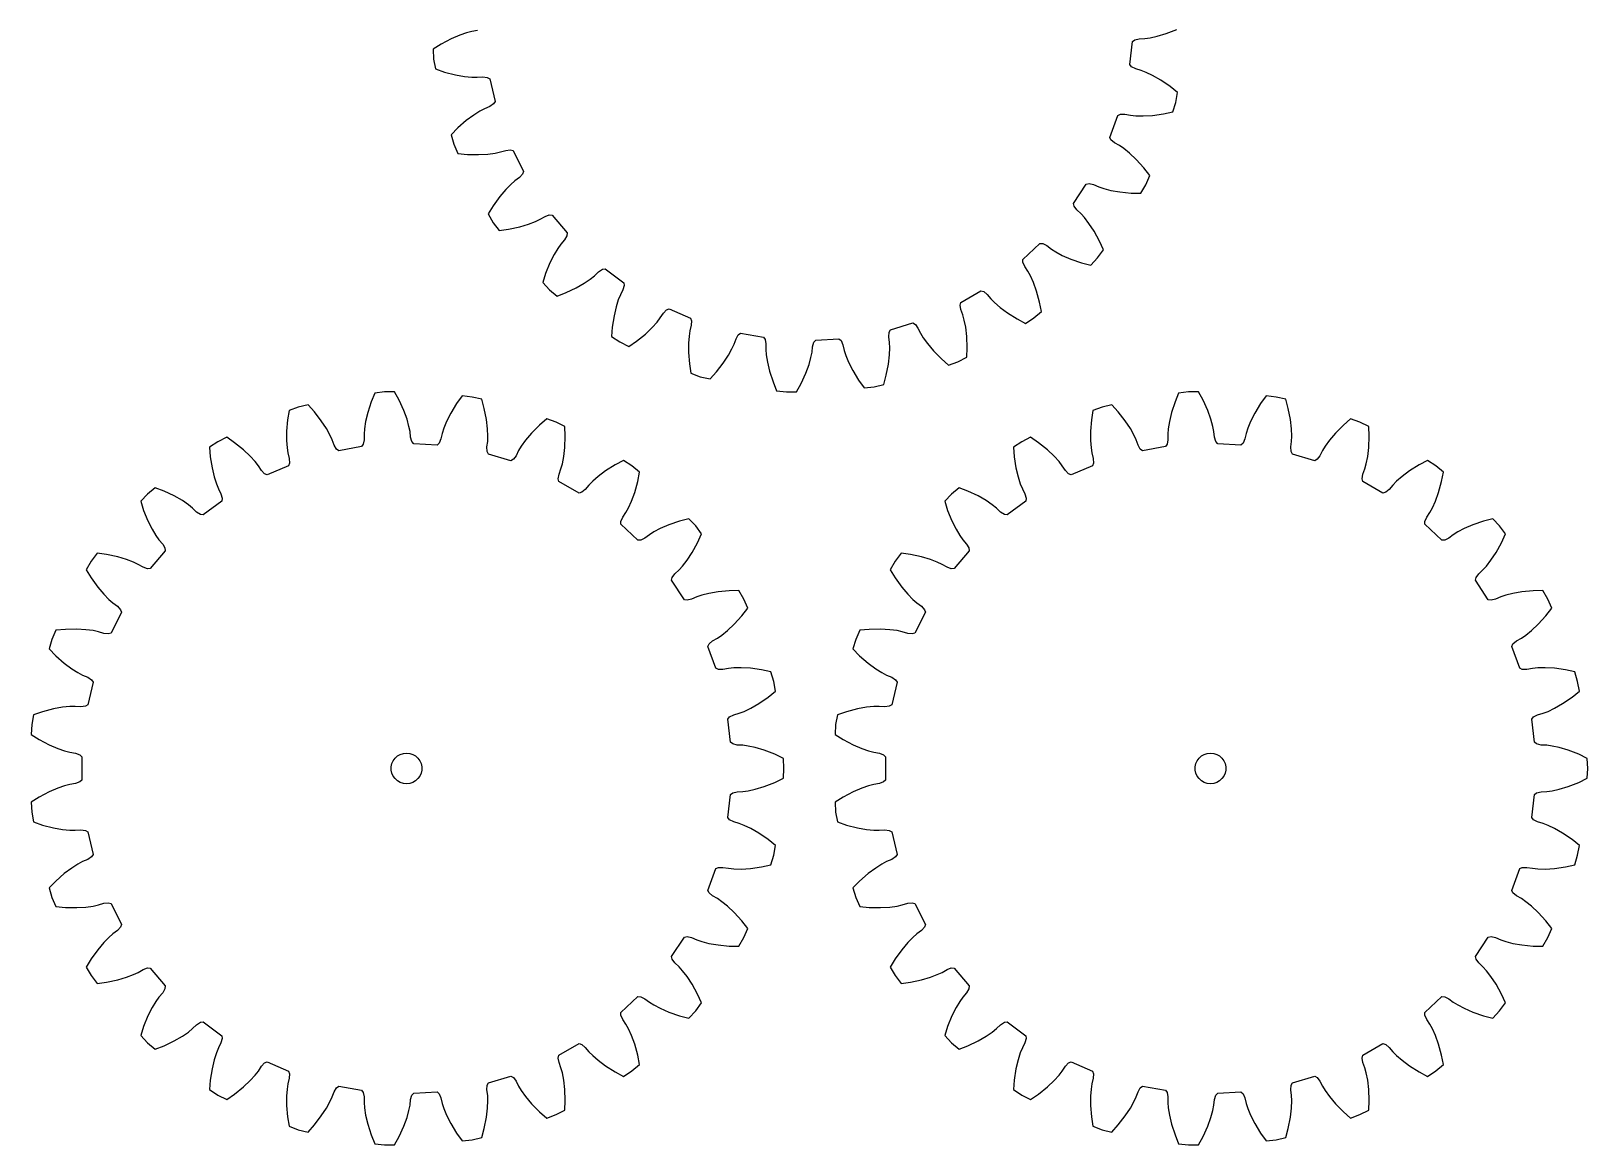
# Model space of a CAD drawing. Extents: x 0 to 152, y 0 to 221.
# Drawn here: x 0 to 152.3, y 0 to 109 of the extents above; entities that cross this region are included whole.
import ezdxf

# ---------------------------------------------------------------- set-up
doc = ezdxf.new("R2010")
doc.units = 0

msp = doc.modelspace()

# ---------------------------------------------------------------- linework, layer by layer
for p, q in [((41.1, 108.28), (40.12, 107.77)), ((41.93, 108.64), (41.1, 108.28)), ((42.61, 108.88), (41.93, 108.64)), ((43.11, 109), (42.61, 108.88)), ((43.66, 109.1), (43.11, 109)), ((107.76, 108.03), (107.98, 108.19)), ((107.98, 108.19), (108.41, 108.3)), ((108.41, 108.3), (108.97, 108.33)), ((108.97, 108.33), (109.48, 108.4)), ((109.48, 108.4), (110.18, 108.55)), ((110.18, 108.55), (111.05, 108.81)), ((111.05, 108.81), (112.08, 109.21)), ((40.12, 107.77), (39.33, 107.27)), ((39.33, 107.27), (39.38, 106.3)), ((107.49, 105.76), (107.76, 108.03)), ((39.38, 106.3), (39.55, 105.34)), ((39.55, 105.34), (40.44, 105.04)), ((107.67, 105.55), (107.49, 105.76)), ((108.07, 105.35), (107.67, 105.55)), ((108.6, 105.19), (108.07, 105.35)), ((109.08, 105), (108.6, 105.19)), ((40.44, 105.04), (41.51, 104.76)), ((41.51, 104.76), (42.4, 104.6)), ((42.4, 104.6), (43.12, 104.53)), ((43.12, 104.53), (43.63, 104.52)), ((43.63, 104.52), (44.19, 104.56)), ((44.19, 104.56), (44.63, 104.5)), ((44.63, 104.5), (44.87, 104.36)), ((44.87, 104.36), (45.4, 102.15)), ((109.73, 104.7), (109.08, 105)), ((110.52, 104.24), (109.73, 104.7)), ((111.43, 103.61), (110.52, 104.24)), ((112.16, 103.03), (111.43, 103.61)), ((45.4, 102.15), (45.25, 101.91)), ((111.71, 101.14), (111.99, 102.07)), ((111.99, 102.07), (112.16, 103.03)), ((43.3, 100.83), (42.57, 100.28)), ((43.9, 101.21), (43.3, 100.83)), ((44.36, 101.45), (43.9, 101.21)), ((44.87, 101.67), (44.36, 101.45)), ((45.25, 101.91), (44.87, 101.67)), ((105.53, 98.64), (106.31, 100.78)), ((106.31, 100.78), (106.57, 100.9)), ((106.57, 100.9), (107.01, 100.9)), ((107.01, 100.9), (107.56, 100.8)), ((107.56, 100.8), (108.08, 100.75)), ((108.08, 100.75), (108.79, 100.74)), ((108.79, 100.74), (109.7, 100.79)), ((109.7, 100.79), (110.79, 100.94)), ((110.79, 100.94), (111.71, 101.14)), ((41.74, 99.56), (41.08, 98.89)), ((42.57, 100.28), (41.74, 99.56)), ((41.08, 98.89), (41.36, 97.96)), ((41.36, 97.96), (41.75, 97.06)), ((105.65, 98.4), (105.53, 98.64)), ((106, 98.11), (105.65, 98.4)), ((106.48, 97.83), (106, 98.11)), ((106.91, 97.54), (106.48, 97.83)), ((107.46, 97.09), (106.91, 97.54)), ((41.75, 97.06), (42.68, 96.97)), ((42.68, 96.97), (43.78, 96.95)), ((43.78, 96.95), (44.69, 97)), ((44.69, 97), (45.4, 97.1)), ((45.4, 97.1), (45.91, 97.21)), ((45.91, 97.21), (46.44, 97.37)), ((46.44, 97.37), (46.88, 97.42)), ((46.88, 97.42), (47.15, 97.34)), ((47.15, 97.34), (48.17, 95.3)), ((108.12, 96.46), (107.46, 97.09)), ((108.87, 95.65), (108.12, 96.46)), ((47.77, 94.72), (47.32, 94.39)), ((48.08, 95.04), (47.77, 94.72)), ((48.17, 95.3), (48.08, 95.04)), ((109.44, 94.91), (108.87, 95.65)), ((109.05, 94.01), (109.44, 94.91)), ((46.43, 93.53), (45.85, 92.84)), ((46.93, 94.04), (46.43, 93.53)), ((47.32, 94.39), (46.93, 94.04)), ((101.99, 92.17), (103.24, 94.07)), ((103.24, 94.07), (103.51, 94.12)), ((103.51, 94.12), (103.94, 94.02)), ((103.94, 94.02), (104.45, 93.8)), ((104.45, 93.8), (104.94, 93.63)), ((104.94, 93.63), (105.64, 93.45)), ((105.64, 93.45), (106.53, 93.3)), ((106.53, 93.3), (107.63, 93.19)), ((107.63, 93.19), (108.57, 93.17)), ((108.57, 93.17), (109.05, 94.01)), ((45.2, 91.94), (44.72, 91.14)), ((45.85, 92.84), (45.2, 91.94)), ((102.05, 91.9), (101.99, 92.17)), ((102.31, 91.54), (102.05, 91.9)), ((102.72, 91.16), (102.31, 91.54)), ((44.72, 91.14), (45.21, 90.29)), ((45.21, 90.29), (45.79, 89.51)), ((46.72, 89.64), (47.8, 89.87)), ((47.8, 89.87), (48.67, 90.14)), ((48.67, 90.14), (49.34, 90.39)), ((49.34, 90.39), (49.8, 90.62)), ((49.8, 90.62), (50.29, 90.89)), ((50.29, 90.89), (50.7, 91.05)), ((50.7, 91.05), (50.98, 91.03)), ((50.98, 91.03), (52.44, 89.28)), ((103.07, 90.78), (102.72, 91.16)), ((103.5, 90.21), (103.07, 90.78)), ((104, 89.45), (103.5, 90.21)), ((45.79, 89.51), (46.72, 89.64)), ((52.19, 88.62), (51.83, 88.2)), ((52.42, 89.01), (52.19, 88.62)), ((52.44, 89.28), (52.42, 89.01)), ((104.54, 88.48), (104, 89.45)), ((104.93, 87.63), (104.54, 88.48)), ((51.16, 87.16), (50.76, 86.35)), ((51.53, 87.77), (51.16, 87.16)), ((51.83, 88.2), (51.53, 87.77)), ((97.04, 86.69), (98.7, 88.25)), ((98.7, 88.25), (98.97, 88.24)), ((98.97, 88.24), (99.37, 88.04)), ((99.37, 88.04), (99.82, 87.7)), ((99.82, 87.7), (100.26, 87.43)), ((100.26, 87.43), (100.89, 87.09)), ((100.89, 87.09), (101.72, 86.73)), ((103.68, 86.14), (104.34, 86.85)), ((104.34, 86.85), (104.93, 87.63)), ((50.34, 85.32), (50.05, 84.44)), ((50.76, 86.35), (50.34, 85.32)), ((55.12, 85.1), (55.52, 85.48)), ((55.52, 85.48), (55.89, 85.73)), ((55.89, 85.73), (56.17, 85.77)), ((56.17, 85.77), (57.99, 84.41)), ((97.04, 86.41), (97.04, 86.69)), ((97.21, 86), (97.04, 86.41)), ((97.52, 85.54), (97.21, 86)), ((97.77, 85.08), (97.52, 85.54)), ((101.72, 86.73), (102.77, 86.37)), ((102.77, 86.37), (103.68, 86.14)), ((50.05, 84.44), (50.72, 83.73)), ((52.34, 83.44), (53.33, 83.91)), ((53.33, 83.91), (54.12, 84.37)), ((54.12, 84.37), (54.71, 84.77)), ((54.71, 84.77), (55.12, 85.1)), ((58.03, 84.14), (57.9, 83.71)), ((57.99, 84.41), (58.03, 84.14)), ((98.07, 84.43), (97.77, 85.08)), ((98.38, 83.58), (98.07, 84.43)), ((50.72, 83.73), (51.47, 83.1)), ((51.47, 83.1), (52.34, 83.44)), ((57.45, 82.73), (57.24, 82.05)), ((57.65, 83.21), (57.45, 82.73)), ((57.9, 83.71), (57.65, 83.21)), ((90.9, 82.22), (90.96, 82.49)), ((90.96, 82.49), (92.93, 83.63)), ((92.93, 83.63), (93.2, 83.55)), ((93.2, 83.55), (93.54, 83.27)), ((93.54, 83.27), (93.9, 82.84)), ((93.9, 82.84), (94.26, 82.47)), ((94.26, 82.47), (94.8, 82)), ((98.67, 82.51), (98.38, 83.58)), ((98.85, 81.59), (98.67, 82.51)), ((57.03, 81.17), (56.86, 80.07)), ((57.24, 82.05), (57.03, 81.17)), ((61.24, 80.55), (61.56, 80.96)), ((61.56, 80.96), (61.86, 81.42)), ((61.86, 81.42), (62.17, 81.75)), ((62.17, 81.75), (62.43, 81.85)), ((62.43, 81.85), (64.52, 80.95)), ((64.52, 80.95), (64.61, 80.69)), ((90.97, 81.78), (90.9, 82.22)), ((91.16, 81.26), (90.97, 81.78)), ((91.3, 80.76), (91.16, 81.26)), ((91.44, 80.06), (91.3, 80.76)), ((94.8, 82), (95.53, 81.46)), ((95.53, 81.46), (96.47, 80.87)), ((96.47, 80.87), (97.29, 80.43)), ((97.29, 80.43), (98.11, 80.97)), ((98.11, 80.97), (98.85, 81.59)), ((56.86, 80.07), (56.78, 79.14)), ((59.24, 78.7), (60.1, 79.39)), ((60.1, 79.39), (60.76, 80.02)), ((60.76, 80.02), (61.24, 80.55)), ((64.46, 79.71), (64.38, 79.19)), ((64.59, 80.25), (64.46, 79.71)), ((64.61, 80.69), (64.59, 80.25)), ((68.97, 78.93), (69.19, 79.32)), ((69.19, 79.32), (69.42, 79.48)), ((69.42, 79.48), (71.66, 79.09)), ((83.93, 79.12), (83.96, 79.57)), ((83.96, 79.57), (84.08, 79.81)), ((84.08, 79.81), (86.26, 80.47)), ((86.26, 80.47), (86.51, 80.33)), ((86.51, 80.33), (86.77, 79.97)), ((86.77, 79.97), (87.02, 79.47)), ((87.02, 79.47), (87.29, 79.03)), ((91.55, 79.16), (91.44, 80.06)), ((56.78, 79.14), (57.6, 78.61)), ((57.6, 78.61), (58.47, 78.17)), ((58.47, 78.17), (59.24, 78.7)), ((64.38, 79.19), (64.32, 78.48)), ((64.32, 78.48), (64.32, 77.57)), ((68.22, 77.31), (68.57, 77.94)), ((68.57, 77.94), (68.78, 78.41)), ((68.78, 78.41), (68.97, 78.93)), ((71.66, 79.09), (71.82, 78.86)), ((71.82, 78.86), (71.89, 78.42)), ((71.89, 78.42), (71.89, 77.86)), ((71.89, 77.86), (71.93, 77.35)), ((76.4, 77.6), (76.46, 78.15)), ((76.46, 78.15), (76.59, 78.58)), ((76.59, 78.58), (76.77, 78.79)), ((76.77, 78.79), (79.04, 78.92)), ((79.04, 78.92), (79.25, 78.74)), ((79.25, 78.74), (79.42, 78.33)), ((79.42, 78.33), (79.55, 77.78)), ((79.55, 77.78), (79.71, 77.29)), ((83.99, 78.57), (83.93, 79.12)), ((84.01, 78.05), (83.99, 78.57)), ((83.99, 77.34), (84.01, 78.05)), ((87.29, 79.03), (87.7, 78.45)), ((87.7, 78.45), (88.29, 77.75)), ((88.29, 77.75), (89.06, 76.96)), ((91.59, 78.05), (91.55, 79.16)), ((91.55, 77.12), (91.59, 78.05)), ((64.32, 77.57), (64.41, 76.47)), ((64.41, 76.47), (64.55, 75.54)), ((67.04, 75.68), (67.72, 76.55)), ((67.72, 76.55), (68.22, 77.31)), ((71.93, 77.35), (72.04, 76.64)), ((72.04, 76.64), (72.25, 75.75)), ((75.79, 75.55), (76.11, 76.4)), ((76.11, 76.4), (76.3, 77.09)), ((76.3, 77.09), (76.4, 77.6)), ((79.71, 77.29), (79.98, 76.63)), ((79.98, 76.63), (80.39, 75.82)), ((83.67, 75.35), (83.88, 76.43)), ((83.88, 76.43), (83.99, 77.34)), ((89.06, 76.96), (89.77, 76.35)), ((89.77, 76.35), (90.68, 76.68)), ((90.68, 76.68), (91.55, 77.12)), ((64.55, 75.54), (65.47, 75.21)), ((65.47, 75.21), (66.42, 74.99)), ((66.42, 74.99), (67.04, 75.68)), ((72.25, 75.75), (72.59, 74.7)), ((72.59, 74.7), (72.94, 73.84)), ((75.34, 74.54), (75.79, 75.55)), ((80.39, 75.82), (80.96, 74.87)), ((80.96, 74.87), (81.5, 74.11)), ((83.42, 74.45), (83.67, 75.35)), ((33.62, 73.61), (33.26, 72.75)), ((34.58, 73.72), (33.62, 73.61)), ((35.56, 73.72), (34.58, 73.72)), ((36.01, 72.91), (35.56, 73.72)), ((42.18, 73.34), (41.63, 72.58)), ((43.14, 73.22), (42.18, 73.34)), ((44.09, 73), (43.14, 73.22)), ((72.94, 73.84), (73.91, 73.72)), ((73.91, 73.72), (74.89, 73.72)), ((74.89, 73.72), (75.34, 74.54)), ((81.5, 74.11), (82.47, 74.22)), ((82.47, 74.22), (83.42, 74.45)), ((112.27, 73.61), (111.92, 72.75)), ((113.24, 73.72), (112.27, 73.61)), ((114.21, 73.72), (113.24, 73.72)), ((114.66, 72.91), (114.21, 73.72)), ((120.83, 73.34), (120.29, 72.58)), ((121.8, 73.22), (120.83, 73.34)), ((122.75, 73), (121.8, 73.22)), ((25.23, 71.9), (25.08, 70.98)), ((26.14, 72.23), (25.23, 71.9)), ((27.09, 72.46), (26.14, 72.23)), ((27.72, 71.77), (27.09, 72.46)), ((28.39, 70.89), (27.72, 71.77)), ((32.93, 71.69), (32.72, 70.81)), ((33.26, 72.75), (32.93, 71.69)), ((36.47, 71.9), (36.01, 72.91)), ((36.78, 71.04), (36.47, 71.9)), ((41.06, 71.63), (40.65, 70.82)), ((41.63, 72.58), (41.06, 71.63)), ((44.34, 72.1), (44.09, 73)), ((44.55, 71.01), (44.34, 72.1)), ((103.88, 71.9), (103.74, 70.98)), ((104.8, 72.23), (103.88, 71.9)), ((105.74, 72.46), (104.8, 72.23)), ((106.37, 71.77), (105.74, 72.46)), ((107.05, 70.89), (106.37, 71.77)), ((111.58, 71.69), (111.37, 70.81)), ((111.92, 72.75), (111.58, 71.69)), ((115.12, 71.9), (114.66, 72.91)), ((115.43, 71.04), (115.12, 71.9)), ((119.72, 71.63), (119.31, 70.82)), ((120.29, 72.58), (119.72, 71.63)), ((123, 72.1), (122.75, 73)), ((123.21, 71.01), (123, 72.1)), ((25.08, 70.98), (25, 69.88)), ((28.89, 70.13), (28.39, 70.89)), ((29.24, 69.51), (28.89, 70.13)), ((32.61, 70.1), (32.57, 69.58)), ((32.72, 70.81), (32.61, 70.1)), ((36.97, 70.35), (36.78, 71.04)), ((37.07, 69.84), (36.97, 70.35)), ((40.38, 70.16), (40.22, 69.66)), ((40.65, 70.82), (40.38, 70.16)), ((44.66, 70.11), (44.55, 71.01)), ((44.69, 69.4), (44.66, 70.11)), ((49.74, 70.48), (48.96, 69.69)), ((50.44, 71.1), (49.74, 70.48)), ((51.36, 70.77), (50.44, 71.1)), ((52.23, 70.33), (51.36, 70.77)), ((52.26, 69.4), (52.23, 70.33)), ((103.74, 70.98), (103.65, 69.88)), ((107.55, 70.13), (107.05, 70.89)), ((107.89, 69.51), (107.55, 70.13)), ((111.26, 70.1), (111.22, 69.58)), ((111.37, 70.81), (111.26, 70.1)), ((115.62, 70.35), (115.43, 71.04)), ((115.72, 69.84), (115.62, 70.35)), ((119.04, 70.16), (118.88, 69.66)), ((119.31, 70.82), (119.04, 70.16)), ((123.31, 70.11), (123.21, 71.01)), ((123.34, 69.4), (123.31, 70.11)), ((128.39, 70.48), (127.62, 69.69)), ((129.1, 71.1), (128.39, 70.48)), ((130.01, 70.77), (129.1, 71.1)), ((130.88, 70.33), (130.01, 70.77)), ((130.92, 69.4), (130.88, 70.33)), ((18.27, 68.84), (17.46, 68.3)), ((19.14, 69.28), (18.27, 68.84)), ((19.91, 68.75), (19.14, 69.28)), ((20.77, 68.05), (19.91, 68.75)), ((25, 69.88), (25, 68.97)), ((25, 68.97), (25.05, 68.25)), ((29.45, 69.03), (29.24, 69.51)), ((29.64, 68.51), (29.45, 69.03)), ((32.49, 68.59), (32.33, 68.36)), ((32.57, 69.03), (32.49, 68.59)), ((32.57, 69.58), (32.57, 69.03)), ((37.13, 69.29), (37.07, 69.84)), ((37.26, 68.87), (37.13, 69.29)), ((37.44, 68.65), (37.26, 68.87)), ((39.72, 68.52), (37.44, 68.65)), ((39.92, 68.71), (39.72, 68.52)), ((40.1, 69.12), (39.92, 68.71)), ((40.22, 69.66), (40.1, 69.12)), ((44.6, 68.33), (44.67, 68.88)), ((44.67, 68.88), (44.69, 69.4)), ((48.38, 69), (47.96, 68.42)), ((48.96, 69.69), (48.38, 69)), ((52.22, 68.29), (52.26, 69.4)), ((96.92, 68.84), (96.11, 68.3)), ((97.79, 69.28), (96.92, 68.84)), ((98.56, 68.75), (97.79, 69.28)), ((99.43, 68.05), (98.56, 68.75)), ((103.65, 69.88), (103.65, 68.97)), ((103.65, 68.97), (103.71, 68.25)), ((108.11, 69.03), (107.89, 69.51)), ((108.3, 68.51), (108.11, 69.03)), ((111.14, 68.59), (110.99, 68.36)), ((111.22, 69.03), (111.14, 68.59)), ((111.22, 69.58), (111.22, 69.03)), ((115.79, 69.29), (115.72, 69.84)), ((115.92, 68.87), (115.79, 69.29)), ((116.1, 68.65), (115.92, 68.87)), ((118.37, 68.52), (116.1, 68.65)), ((118.57, 68.71), (118.37, 68.52)), ((118.75, 69.12), (118.57, 68.71)), ((118.88, 69.66), (118.75, 69.12)), ((123.26, 68.33), (123.32, 68.88)), ((123.32, 68.88), (123.34, 69.4)), ((127.03, 69), (126.62, 68.42)), ((127.62, 69.69), (127.03, 69)), ((130.87, 68.29), (130.92, 69.4)), ((17.46, 68.3), (17.53, 67.37)), ((17.53, 67.37), (17.7, 66.28)), ((21.43, 67.43), (20.77, 68.05)), ((21.91, 66.9), (21.43, 67.43)), ((25.05, 68.25), (25.13, 67.74)), ((25.13, 67.74), (25.26, 67.2)), ((25.26, 67.2), (25.29, 66.75)), ((29.87, 68.12), (29.64, 68.51)), ((30.09, 67.96), (29.87, 68.12)), ((32.33, 68.36), (30.09, 67.96)), ((44.63, 67.88), (44.6, 68.33)), ((44.76, 67.63), (44.63, 67.88)), ((46.94, 66.98), (44.76, 67.63)), ((47.18, 67.12), (46.94, 66.98)), ((47.44, 67.47), (47.18, 67.12)), ((47.69, 67.97), (47.44, 67.47)), ((47.96, 68.42), (47.69, 67.97)), ((51.98, 66.68), (52.11, 67.39)), ((52.11, 67.39), (52.22, 68.29)), ((96.11, 68.3), (96.18, 67.37)), ((96.18, 67.37), (96.35, 66.28)), ((100.09, 67.43), (99.43, 68.05)), ((100.57, 66.9), (100.09, 67.43)), ((103.71, 68.25), (103.79, 67.74)), ((103.79, 67.74), (103.92, 67.2)), ((103.92, 67.2), (103.94, 66.75)), ((108.52, 68.12), (108.3, 68.51)), ((108.75, 67.96), (108.52, 68.12)), ((110.99, 68.36), (108.75, 67.96)), ((123.28, 67.88), (123.26, 68.33)), ((123.41, 67.63), (123.28, 67.88)), ((125.59, 66.98), (123.41, 67.63)), ((125.83, 67.12), (125.59, 66.98)), ((126.1, 67.47), (125.83, 67.12)), ((126.35, 67.97), (126.1, 67.47)), ((126.62, 68.42), (126.35, 67.97)), ((130.63, 66.68), (130.77, 67.39)), ((130.77, 67.39), (130.87, 68.29)), ((17.7, 66.28), (17.91, 65.39)), ((22.23, 66.49), (21.91, 66.9)), ((22.54, 66.02), (22.23, 66.49)), ((22.84, 65.7), (22.54, 66.02)), ((23.1, 65.59), (22.84, 65.7)), ((25.19, 66.49), (23.1, 65.59)), ((25.29, 66.75), (25.19, 66.49)), ((51.57, 65.22), (51.65, 65.66)), ((51.65, 65.66), (51.84, 66.18)), ((51.84, 66.18), (51.98, 66.68)), ((56.2, 65.99), (55.47, 65.45)), ((57.14, 66.58), (56.2, 65.99)), ((57.97, 67.01), (57.14, 66.58)), ((58.78, 66.48), (57.97, 67.01)), ((59.53, 65.85), (58.78, 66.48)), ((59.35, 64.94), (59.53, 65.85)), ((96.35, 66.28), (96.56, 65.39)), ((100.89, 66.49), (100.57, 66.9)), ((101.19, 66.02), (100.89, 66.49)), ((101.5, 65.7), (101.19, 66.02)), ((101.75, 65.59), (101.5, 65.7)), ((103.84, 66.49), (101.75, 65.59)), ((103.94, 66.75), (103.84, 66.49)), ((130.22, 65.22), (130.3, 65.66)), ((130.3, 65.66), (130.49, 66.18)), ((130.49, 66.18), (130.63, 66.68)), ((134.86, 65.99), (134.13, 65.45)), ((135.8, 66.58), (134.86, 65.99)), ((136.62, 67.01), (135.8, 66.58)), ((137.44, 66.48), (136.62, 67.01)), ((138.18, 65.85), (137.44, 66.48)), ((138, 64.94), (138.18, 65.85)), ((12.14, 64.34), (11.39, 63.72)), ((13.01, 64.01), (12.14, 64.34)), ((14.01, 63.53), (13.01, 64.01)), ((17.91, 65.39), (18.13, 64.71)), ((18.13, 64.71), (18.32, 64.23)), ((18.32, 64.23), (18.57, 63.74)), ((51.64, 64.95), (51.57, 65.22)), ((53.61, 63.82), (51.64, 64.95)), ((54.22, 64.18), (53.87, 63.89)), ((54.57, 64.6), (54.22, 64.18)), ((54.94, 64.98), (54.57, 64.6)), ((55.47, 65.45), (54.94, 64.98)), ((59.05, 63.87), (59.35, 64.94)), ((90.79, 64.34), (90.05, 63.72)), ((91.66, 64.01), (90.79, 64.34)), ((92.66, 63.53), (91.66, 64.01)), ((96.56, 65.39), (96.78, 64.71)), ((96.78, 64.71), (96.98, 64.23)), ((96.98, 64.23), (97.23, 63.74)), ((130.29, 64.95), (130.22, 65.22)), ((132.26, 63.82), (130.29, 64.95)), ((132.87, 64.18), (132.53, 63.89)), ((133.23, 64.6), (132.87, 64.18)), ((133.59, 64.98), (133.23, 64.6)), ((134.13, 65.45), (133.59, 64.98)), ((137.7, 63.87), (138, 64.94)), ((11.39, 63.72), (10.72, 63.01)), ((10.72, 63.01), (11.01, 62.12)), ((14.8, 63.08), (14.01, 63.53)), ((15.39, 62.67), (14.8, 63.08)), ((15.79, 62.35), (15.39, 62.67)), ((18.67, 63.03), (16.84, 61.67)), ((18.57, 63.74), (18.7, 63.31)), ((18.7, 63.31), (18.67, 63.03)), ((53.87, 63.89), (53.61, 63.82)), ((58.44, 62.36), (58.74, 63.02)), ((58.74, 63.02), (59.05, 63.87)), ((90.05, 63.72), (89.38, 63.01)), ((89.38, 63.01), (89.66, 62.12)), ((93.45, 63.08), (92.66, 63.53)), ((94.04, 62.67), (93.45, 63.08)), ((94.44, 62.35), (94.04, 62.67)), ((97.32, 63.03), (95.49, 61.67)), ((97.23, 63.74), (97.36, 63.31)), ((97.36, 63.31), (97.32, 63.03)), ((132.53, 63.89), (132.26, 63.82)), ((137.1, 62.36), (137.39, 63.02)), ((137.39, 63.02), (137.7, 63.87)), ((11.01, 62.12), (11.43, 61.1)), ((11.43, 61.1), (11.84, 60.28)), ((16.19, 61.96), (15.79, 62.35)), ((16.57, 61.72), (16.19, 61.96)), ((16.84, 61.67), (16.57, 61.72)), ((57.71, 61.04), (57.89, 61.45)), ((57.71, 60.76), (57.71, 61.04)), ((57.89, 61.45), (58.19, 61.91)), ((58.19, 61.91), (58.44, 62.36)), ((63.44, 61.07), (62.4, 60.71)), ((64.35, 61.3), (63.44, 61.07)), ((65.02, 60.6), (64.35, 61.3)), ((89.66, 62.12), (90.08, 61.1)), ((90.08, 61.1), (90.49, 60.28)), ((94.85, 61.96), (94.44, 62.35)), ((95.22, 61.72), (94.85, 61.96)), ((95.49, 61.67), (95.22, 61.72)), ((136.36, 61.04), (136.54, 61.45)), ((136.37, 60.76), (136.36, 61.04)), ((136.54, 61.45), (136.85, 61.91)), ((136.85, 61.91), (137.1, 62.36)), ((142.1, 61.07), (141.05, 60.71)), ((143, 61.3), (142.1, 61.07)), ((143.67, 60.6), (143, 61.3)), ((11.84, 60.28), (12.21, 59.67)), ((12.21, 59.67), (12.51, 59.25)), ((59.37, 59.2), (57.71, 60.76)), ((60.04, 59.41), (59.65, 59.21)), ((60.49, 59.74), (60.04, 59.41)), ((60.93, 60.02), (60.49, 59.74)), ((61.56, 60.35), (60.93, 60.02)), ((62.4, 60.71), (61.56, 60.35)), ((65.6, 59.81), (65.02, 60.6)), ((65.21, 58.96), (65.6, 59.81)), ((90.49, 60.28), (90.86, 59.67)), ((90.86, 59.67), (91.16, 59.25)), ((138.02, 59.2), (136.37, 60.76)), ((138.7, 59.41), (138.3, 59.21)), ((139.14, 59.74), (138.7, 59.41)), ((139.58, 60.02), (139.14, 59.74)), ((140.22, 60.35), (139.58, 60.02)), ((141.05, 60.71), (140.22, 60.35)), ((144.25, 59.81), (143.67, 60.6)), ((143.87, 58.96), (144.25, 59.81)), ((6.46, 57.93), (5.88, 57.15)), ((7.39, 57.81), (6.46, 57.93)), ((13.12, 58.16), (11.65, 56.42)), ((12.51, 59.25), (12.87, 58.82)), ((12.87, 58.82), (13.09, 58.44)), ((13.09, 58.44), (13.12, 58.16)), ((59.65, 59.21), (59.37, 59.2)), ((64.18, 57.24), (64.68, 58)), ((64.68, 58), (65.21, 58.96)), ((85.12, 57.93), (84.54, 57.15)), ((86.04, 57.81), (85.12, 57.93)), ((91.77, 58.16), (90.31, 56.42)), ((91.16, 59.25), (91.52, 58.82)), ((91.52, 58.82), (91.74, 58.44)), ((91.74, 58.44), (91.77, 58.16)), ((138.3, 59.21), (138.02, 59.2)), ((142.83, 57.24), (143.33, 58)), ((143.33, 58), (143.87, 58.96)), ((5.88, 57.15), (5.39, 56.31)), ((8.47, 57.57), (7.39, 57.81)), ((9.34, 57.31), (8.47, 57.57)), ((10.01, 57.05), (9.34, 57.31)), ((10.48, 56.83), (10.01, 57.05)), ((10.96, 56.55), (10.48, 56.83)), ((11.38, 56.4), (10.96, 56.55)), ((11.65, 56.42), (11.38, 56.4)), ((63.39, 56.29), (63.74, 56.67)), ((63.74, 56.67), (64.18, 57.24)), ((84.54, 57.15), (84.05, 56.31)), ((87.12, 57.57), (86.04, 57.81)), ((88, 57.31), (87.12, 57.57)), ((88.66, 57.05), (88, 57.31)), ((89.13, 56.83), (88.66, 57.05)), ((89.61, 56.55), (89.13, 56.83)), ((90.03, 56.4), (89.61, 56.55)), ((90.31, 56.42), (90.03, 56.4)), ((142.04, 56.29), (142.39, 56.67)), ((142.39, 56.67), (142.83, 57.24)), ((5.39, 56.31), (5.88, 55.51)), ((5.88, 55.51), (6.52, 54.61)), ((62.66, 55.28), (62.72, 55.55)), ((63.91, 53.37), (62.66, 55.28)), ((62.72, 55.55), (62.99, 55.9)), ((62.99, 55.9), (63.39, 56.29)), ((84.05, 56.31), (84.53, 55.51)), ((84.53, 55.51), (85.18, 54.61)), ((141.31, 55.28), (141.37, 55.55)), ((142.56, 53.37), (141.31, 55.28)), ((141.37, 55.55), (141.64, 55.9)), ((141.64, 55.9), (142.04, 56.29)), ((6.52, 54.61), (7.11, 53.91)), ((7.11, 53.91), (7.61, 53.4)), ((7.61, 53.4), (8, 53.06)), ((64.18, 53.32), (63.91, 53.37)), ((64.62, 53.43), (64.18, 53.32)), ((65.13, 53.65), (64.62, 53.43)), ((65.62, 53.81), (65.13, 53.65)), ((66.31, 53.99), (65.62, 53.81)), ((67.21, 54.15), (66.31, 53.99)), ((68.31, 54.26), (67.21, 54.15)), ((69.24, 54.28), (68.31, 54.26)), ((69.73, 53.43), (69.24, 54.28)), ((70.11, 52.54), (69.73, 53.43)), ((85.18, 54.61), (85.76, 53.91)), ((85.76, 53.91), (86.26, 53.4)), ((86.26, 53.4), (86.65, 53.06)), ((142.84, 53.32), (142.56, 53.37)), ((143.27, 53.43), (142.84, 53.32)), ((143.78, 53.65), (143.27, 53.43)), ((144.27, 53.81), (143.78, 53.65)), ((144.96, 53.99), (144.27, 53.81)), ((145.86, 54.15), (144.96, 53.99)), ((146.96, 54.26), (145.86, 54.15)), ((147.9, 54.28), (146.96, 54.26)), ((148.38, 53.43), (147.9, 54.28)), ((148.77, 52.54), (148.38, 53.43)), ((8.84, 52.14), (7.82, 50.11)), ((8, 53.06), (8.44, 52.73)), ((8.44, 52.73), (8.75, 52.4)), ((8.75, 52.4), (8.84, 52.14)), ((68.8, 50.98), (69.54, 51.8)), ((69.54, 51.8), (70.11, 52.54)), ((87.5, 52.14), (86.47, 50.11)), ((86.65, 53.06), (87.1, 52.73)), ((87.1, 52.73), (87.4, 52.4)), ((87.4, 52.4), (87.5, 52.14)), ((147.45, 50.98), (148.2, 51.8)), ((148.2, 51.8), (148.77, 52.54)), ((2.42, 50.38), (2.03, 49.49)), ((3.35, 50.47), (2.42, 50.38)), ((4.46, 50.5), (3.35, 50.47)), ((5.36, 50.44), (4.46, 50.5)), ((6.07, 50.35), (5.36, 50.44)), ((6.58, 50.24), (6.07, 50.35)), ((67.58, 49.91), (68.14, 50.36)), ((68.14, 50.36), (68.8, 50.98)), ((81.07, 50.38), (80.69, 49.49)), ((82, 50.47), (81.07, 50.38)), ((83.11, 50.5), (82, 50.47)), ((84.02, 50.44), (83.11, 50.5)), ((84.73, 50.35), (84.02, 50.44)), ((85.23, 50.24), (84.73, 50.35)), ((146.23, 49.91), (146.79, 50.36)), ((146.79, 50.36), (147.45, 50.98)), ((2.03, 49.49), (1.75, 48.56)), ((7.11, 50.08), (6.58, 50.24)), ((7.55, 50.02), (7.11, 50.08)), ((7.82, 50.11), (7.55, 50.02)), ((66.21, 48.8), (66.33, 49.05)), ((66.98, 46.66), (66.21, 48.8)), ((66.33, 49.05), (66.67, 49.34)), ((66.67, 49.34), (67.15, 49.61)), ((67.15, 49.61), (67.58, 49.91)), ((80.69, 49.49), (80.41, 48.56)), ((85.77, 50.08), (85.23, 50.24)), ((86.21, 50.02), (85.77, 50.08)), ((86.47, 50.11), (86.21, 50.02)), ((144.86, 48.8), (144.98, 49.05)), ((145.64, 46.66), (144.86, 48.8)), ((144.98, 49.05), (145.32, 49.34)), ((145.32, 49.34), (145.81, 49.61)), ((145.81, 49.61), (146.23, 49.91)), ((1.75, 48.56), (2.41, 47.89)), ((2.41, 47.89), (3.24, 47.16)), ((80.41, 48.56), (81.06, 47.89)), ((81.06, 47.89), (81.9, 47.16)), ((3.24, 47.16), (3.97, 46.62)), ((3.97, 46.62), (4.58, 46.24)), ((4.58, 46.24), (5.04, 46)), ((5.04, 46), (5.55, 45.78)), ((5.55, 45.78), (5.92, 45.53)), ((67.24, 46.55), (66.98, 46.66)), ((67.68, 46.55), (67.24, 46.55)), ((68.23, 46.65), (67.68, 46.55)), ((68.75, 46.7), (68.23, 46.65)), ((69.46, 46.71), (68.75, 46.7)), ((70.37, 46.66), (69.46, 46.71)), ((71.47, 46.51), (70.37, 46.66)), ((72.38, 46.31), (71.47, 46.51)), ((72.66, 45.38), (72.38, 46.31)), ((81.9, 47.16), (82.63, 46.62)), ((82.63, 46.62), (83.23, 46.24)), ((83.23, 46.24), (83.69, 46)), ((83.69, 46), (84.2, 45.78)), ((84.2, 45.78), (84.57, 45.53)), ((145.89, 46.55), (145.64, 46.66)), ((146.34, 46.55), (145.89, 46.55)), ((146.89, 46.65), (146.34, 46.55)), ((147.4, 46.7), (146.89, 46.65)), ((148.12, 46.71), (147.4, 46.7)), ((149.03, 46.66), (148.12, 46.71)), ((150.12, 46.51), (149.03, 46.66)), ((151.04, 46.31), (150.12, 46.51)), ((151.31, 45.38), (151.04, 46.31)), ((6.07, 45.3), (5.54, 43.08)), ((5.92, 45.53), (6.07, 45.3)), ((72.1, 43.83), (72.83, 44.42)), ((72.83, 44.42), (72.66, 45.38)), ((84.72, 45.3), (84.2, 43.08)), ((84.57, 45.53), (84.72, 45.3)), ((150.76, 43.83), (151.48, 44.42)), ((151.48, 44.42), (151.31, 45.38)), ((2.18, 42.69), (1.11, 42.41)), ((3.08, 42.84), (2.18, 42.69)), ((3.79, 42.91), (3.08, 42.84)), ((4.31, 42.92), (3.79, 42.91)), ((4.86, 42.89), (4.31, 42.92)), ((5.31, 42.94), (4.86, 42.89)), ((5.54, 43.08), (5.31, 42.94)), ((69.76, 42.44), (70.4, 42.75)), ((70.4, 42.75), (71.19, 43.21)), ((71.19, 43.21), (72.1, 43.83)), ((80.84, 42.69), (79.76, 42.41)), ((81.73, 42.84), (80.84, 42.69)), ((82.44, 42.91), (81.73, 42.84)), ((82.96, 42.92), (82.44, 42.91)), ((83.52, 42.89), (82.96, 42.92)), ((83.96, 42.94), (83.52, 42.89)), ((84.2, 43.08), (83.96, 42.94)), ((148.41, 42.44), (149.06, 42.75)), ((149.06, 42.75), (149.84, 43.21)), ((149.84, 43.21), (150.76, 43.83)), ((0.06, 41.15), (0, 40.18)), ((0.23, 42.11), (0.06, 41.15)), ((1.11, 42.41), (0.23, 42.11)), ((68.16, 41.68), (68.34, 41.9)), ((68.43, 39.42), (68.16, 41.68)), ((68.34, 41.9), (68.74, 42.1)), ((68.74, 42.1), (69.27, 42.26)), ((69.27, 42.26), (69.76, 42.44)), ((78.71, 41.15), (78.65, 40.18)), ((78.88, 42.11), (78.71, 41.15)), ((79.76, 42.41), (78.88, 42.11)), ((146.82, 41.68), (147, 41.9)), ((147.08, 39.42), (146.82, 41.68)), ((147, 41.9), (147.39, 42.1)), ((147.39, 42.1), (147.93, 42.26)), ((147.93, 42.26), (148.41, 42.44)), ((0, 40.18), (0.79, 39.68)), ((0.79, 39.68), (1.77, 39.16)), ((78.65, 40.18), (79.45, 39.68)), ((79.45, 39.68), (80.42, 39.16)), ((1.77, 39.16), (2.61, 38.8)), ((2.61, 38.8), (3.28, 38.57)), ((3.28, 38.57), (3.78, 38.44)), ((3.78, 38.44), (4.33, 38.34)), ((4.33, 38.34), (4.75, 38.19)), ((4.75, 38.19), (4.95, 38)), ((35.85, 38.08), (36.12, 38.23)), ((36.12, 38.23), (36.42, 38.33)), ((36.42, 38.33), (36.73, 38.36)), ((36.73, 38.36), (37.04, 38.33)), ((37.04, 38.33), (37.34, 38.23)), ((37.34, 38.23), (37.61, 38.08)), ((68.65, 39.25), (68.43, 39.42)), ((69.08, 39.15), (68.65, 39.25)), ((69.64, 39.12), (69.08, 39.15)), ((70.15, 39.05), (69.64, 39.12)), ((70.85, 38.9), (70.15, 39.05)), ((71.72, 38.63), (70.85, 38.9)), ((72.76, 38.24), (71.72, 38.63)), ((73.6, 37.83), (72.76, 38.24)), ((80.42, 39.16), (81.26, 38.8)), ((81.26, 38.8), (81.94, 38.57)), ((81.94, 38.57), (82.44, 38.44)), ((82.44, 38.44), (82.99, 38.34)), ((82.99, 38.34), (83.41, 38.19)), ((83.41, 38.19), (83.6, 38)), ((114.5, 38.08), (114.78, 38.23)), ((114.78, 38.23), (115.07, 38.33)), ((115.07, 38.33), (115.39, 38.36)), ((115.39, 38.36), (115.7, 38.33)), ((115.7, 38.33), (116, 38.23)), ((116, 38.23), (116.27, 38.08)), ((147.3, 39.25), (147.08, 39.42)), ((147.74, 39.15), (147.3, 39.25)), ((148.29, 39.12), (147.74, 39.15)), ((148.81, 39.05), (148.29, 39.12)), ((149.51, 38.9), (148.81, 39.05)), ((150.38, 38.63), (149.51, 38.9)), ((151.41, 38.24), (150.38, 38.63)), ((152.25, 37.83), (151.41, 38.24)), ((4.95, 38), (4.95, 35.72)), ((35.24, 37.02), (35.3, 37.33)), ((35.24, 36.7), (35.24, 37.02)), ((35.3, 36.4), (35.24, 36.7)), ((35.3, 37.33), (35.43, 37.61)), ((35.43, 37.61), (35.62, 37.87)), ((35.62, 37.87), (35.85, 38.08)), ((37.61, 38.08), (37.85, 37.87)), ((37.85, 37.87), (38.03, 37.61)), ((38.03, 37.61), (38.16, 37.33)), ((38.16, 37.33), (38.22, 37.02)), ((38.22, 36.7), (38.16, 36.4)), ((38.22, 37.02), (38.22, 36.7)), ((73.65, 36.86), (73.6, 37.83)), ((73.6, 35.89), (73.65, 36.86)), ((83.6, 38), (83.6, 35.72)), ((113.89, 37.02), (113.96, 37.33)), ((113.89, 36.7), (113.89, 37.02)), ((113.96, 36.4), (113.89, 36.7)), ((113.96, 37.33), (114.09, 37.61)), ((114.09, 37.61), (114.27, 37.87)), ((114.27, 37.87), (114.5, 38.08)), ((116.27, 38.08), (116.5, 37.87)), ((116.5, 37.87), (116.68, 37.61)), ((116.68, 37.61), (116.81, 37.33)), ((116.81, 37.33), (116.88, 37.02)), ((116.88, 36.7), (116.81, 36.4)), ((116.88, 37.02), (116.88, 36.7)), ((152.31, 36.86), (152.25, 37.83)), ((152.25, 35.89), (152.31, 36.86)), ((3.28, 35.15), (2.61, 34.92)), ((3.78, 35.28), (3.28, 35.15)), ((4.33, 35.38), (3.78, 35.28)), ((4.75, 35.53), (4.33, 35.38)), ((4.95, 35.72), (4.75, 35.53)), ((35.43, 36.11), (35.3, 36.4)), ((35.62, 35.86), (35.43, 36.11)), ((35.85, 35.65), (35.62, 35.86)), ((36.12, 35.49), (35.85, 35.65)), ((36.42, 35.39), (36.12, 35.49)), ((36.73, 35.36), (36.42, 35.39)), ((37.04, 35.39), (36.73, 35.36)), ((37.34, 35.49), (37.04, 35.39)), ((37.61, 35.65), (37.34, 35.49)), ((37.85, 35.86), (37.61, 35.65)), ((38.03, 36.11), (37.85, 35.86)), ((38.16, 36.4), (38.03, 36.11)), ((70.85, 34.83), (71.72, 35.09)), ((71.72, 35.09), (72.76, 35.49)), ((72.76, 35.49), (73.6, 35.89)), ((81.94, 35.15), (81.26, 34.92)), ((82.44, 35.28), (81.94, 35.15)), ((82.99, 35.38), (82.44, 35.28)), ((83.41, 35.53), (82.99, 35.38)), ((83.6, 35.72), (83.41, 35.53)), ((114.09, 36.11), (113.96, 36.4)), ((114.27, 35.86), (114.09, 36.11)), ((114.5, 35.65), (114.27, 35.86)), ((114.78, 35.49), (114.5, 35.65)), ((115.07, 35.39), (114.78, 35.49)), ((115.39, 35.36), (115.07, 35.39)), ((115.7, 35.39), (115.39, 35.36)), ((116, 35.49), (115.7, 35.39)), ((116.27, 35.65), (116, 35.49)), ((116.5, 35.86), (116.27, 35.65)), ((116.68, 36.11), (116.5, 35.86)), ((116.81, 36.4), (116.68, 36.11)), ((149.51, 34.83), (150.38, 35.09)), ((150.38, 35.09), (151.41, 35.49)), ((151.41, 35.49), (152.25, 35.89)), ((0.79, 34.05), (0, 33.55)), ((0, 33.55), (0.06, 32.57)), ((1.77, 34.56), (0.79, 34.05)), ((2.61, 34.92), (1.77, 34.56)), ((68.16, 32.04), (68.43, 34.3)), ((68.43, 34.3), (68.65, 34.47)), ((68.65, 34.47), (69.08, 34.57)), ((69.08, 34.57), (69.64, 34.61)), ((69.64, 34.61), (70.15, 34.68)), ((70.15, 34.68), (70.85, 34.83)), ((79.45, 34.05), (78.65, 33.55)), ((78.65, 33.55), (78.71, 32.57)), ((80.42, 34.56), (79.45, 34.05)), ((81.26, 34.92), (80.42, 34.56)), ((146.82, 32.04), (147.08, 34.3)), ((147.08, 34.3), (147.3, 34.47)), ((147.3, 34.47), (147.74, 34.57)), ((147.74, 34.57), (148.29, 34.61)), ((148.29, 34.61), (148.81, 34.68)), ((148.81, 34.68), (149.51, 34.83)), ((0.06, 32.57), (0.23, 31.62)), ((68.34, 31.83), (68.16, 32.04)), ((78.71, 32.57), (78.88, 31.62)), ((147, 31.83), (146.82, 32.04)), ((0.23, 31.62), (1.11, 31.31)), ((1.11, 31.31), (2.18, 31.04)), ((2.18, 31.04), (3.08, 30.88)), ((3.08, 30.88), (3.79, 30.81)), ((3.79, 30.81), (4.31, 30.8)), ((4.31, 30.8), (4.86, 30.83)), ((4.86, 30.83), (5.31, 30.78)), ((5.31, 30.78), (5.54, 30.64)), ((5.54, 30.64), (6.07, 28.42)), ((68.74, 31.63), (68.34, 31.83)), ((69.27, 31.47), (68.74, 31.63)), ((69.76, 31.28), (69.27, 31.47)), ((70.4, 30.97), (69.76, 31.28)), ((71.19, 30.52), (70.4, 30.97)), ((72.1, 29.89), (71.19, 30.52)), ((78.88, 31.62), (79.76, 31.31)), ((79.76, 31.31), (80.84, 31.04)), ((80.84, 31.04), (81.73, 30.88)), ((81.73, 30.88), (82.44, 30.81)), ((82.44, 30.81), (82.96, 30.8)), ((82.96, 30.8), (83.52, 30.83)), ((83.52, 30.83), (83.96, 30.78)), ((83.96, 30.78), (84.2, 30.64)), ((84.2, 30.64), (84.72, 28.42)), ((147.39, 31.63), (147, 31.83)), ((147.93, 31.47), (147.39, 31.63)), ((148.41, 31.28), (147.93, 31.47)), ((149.06, 30.97), (148.41, 31.28)), ((149.84, 30.52), (149.06, 30.97)), ((150.76, 29.89), (149.84, 30.52)), ((72.83, 29.31), (72.1, 29.89)), ((72.66, 28.35), (72.83, 29.31)), ((151.48, 29.31), (150.76, 29.89)), ((151.31, 28.35), (151.48, 29.31)), ((4.58, 27.48), (3.97, 27.1)), ((5.04, 27.73), (4.58, 27.48)), ((5.55, 27.95), (5.04, 27.73)), ((5.92, 28.19), (5.55, 27.95)), ((6.07, 28.42), (5.92, 28.19)), ((72.38, 27.41), (72.66, 28.35)), ((83.23, 27.48), (82.63, 27.1)), ((83.69, 27.73), (83.23, 27.48)), ((84.2, 27.95), (83.69, 27.73)), ((84.57, 28.19), (84.2, 27.95)), ((84.72, 28.42), (84.57, 28.19)), ((151.04, 27.41), (151.31, 28.35)), ((3.24, 26.56), (2.41, 25.83)), ((3.97, 27.1), (3.24, 26.56)), ((66.21, 24.92), (66.98, 27.06)), ((66.98, 27.06), (67.24, 27.17)), ((67.24, 27.17), (67.68, 27.17)), ((67.68, 27.17), (68.23, 27.08)), ((68.23, 27.08), (68.75, 27.03)), ((68.75, 27.03), (69.46, 27.01)), ((69.46, 27.01), (70.37, 27.07)), ((70.37, 27.07), (71.47, 27.22)), ((71.47, 27.22), (72.38, 27.41)), ((81.9, 26.56), (81.06, 25.83)), ((82.63, 27.1), (81.9, 26.56)), ((144.86, 24.92), (145.64, 27.06)), ((145.64, 27.06), (145.89, 27.17)), ((145.89, 27.17), (146.34, 27.17)), ((146.34, 27.17), (146.89, 27.08)), ((146.89, 27.08), (147.4, 27.03)), ((147.4, 27.03), (148.12, 27.01)), ((148.12, 27.01), (149.03, 27.07)), ((149.03, 27.07), (150.12, 27.22)), ((150.12, 27.22), (151.04, 27.41)), ((2.41, 25.83), (1.75, 25.17)), ((1.75, 25.17), (2.03, 24.23)), ((66.33, 24.67), (66.21, 24.92)), ((66.67, 24.39), (66.33, 24.67)), ((67.15, 24.11), (66.67, 24.39)), ((81.06, 25.83), (80.41, 25.17)), ((80.41, 25.17), (80.69, 24.23)), ((144.98, 24.67), (144.86, 24.92)), ((145.32, 24.39), (144.98, 24.67)), ((145.81, 24.11), (145.32, 24.39)), ((2.03, 24.23), (2.42, 23.34)), ((2.42, 23.34), (3.35, 23.25)), ((3.35, 23.25), (4.46, 23.23)), ((4.46, 23.23), (5.36, 23.28)), ((5.36, 23.28), (6.07, 23.38)), ((6.07, 23.38), (6.58, 23.49)), ((6.58, 23.49), (7.11, 23.65)), ((7.11, 23.65), (7.55, 23.7)), ((7.55, 23.7), (7.82, 23.62)), ((7.82, 23.62), (8.84, 21.58)), ((67.58, 23.81), (67.15, 24.11)), ((68.14, 23.37), (67.58, 23.81)), ((68.8, 22.74), (68.14, 23.37)), ((80.69, 24.23), (81.07, 23.34)), ((81.07, 23.34), (82, 23.25)), ((82, 23.25), (83.11, 23.23)), ((83.11, 23.23), (84.02, 23.28)), ((84.02, 23.28), (84.73, 23.38)), ((84.73, 23.38), (85.23, 23.49)), ((85.23, 23.49), (85.77, 23.65)), ((85.77, 23.65), (86.21, 23.7)), ((86.21, 23.7), (86.47, 23.62)), ((86.47, 23.62), (87.5, 21.58)), ((146.23, 23.81), (145.81, 24.11)), ((146.79, 23.37), (146.23, 23.81)), ((147.45, 22.74), (146.79, 23.37)), ((8.84, 21.58), (8.75, 21.32)), ((69.54, 21.92), (68.8, 22.74)), ((70.11, 21.18), (69.54, 21.92)), ((87.5, 21.58), (87.4, 21.32)), ((148.2, 21.92), (147.45, 22.74)), ((148.77, 21.18), (148.2, 21.92)), ((7.11, 19.81), (6.52, 19.11)), ((7.61, 20.32), (7.11, 19.81)), ((8, 20.66), (7.61, 20.32)), ((8.44, 21), (8, 20.66)), ((8.75, 21.32), (8.44, 21)), ((62.66, 18.45), (63.91, 20.35)), ((63.91, 20.35), (64.18, 20.4)), ((64.18, 20.4), (64.62, 20.3)), ((64.62, 20.3), (65.13, 20.08)), ((65.13, 20.08), (65.62, 19.91)), ((65.62, 19.91), (66.31, 19.73)), ((69.24, 19.45), (69.73, 20.29)), ((69.73, 20.29), (70.11, 21.18)), ((85.76, 19.81), (85.18, 19.11)), ((86.26, 20.32), (85.76, 19.81)), ((86.65, 20.66), (86.26, 20.32)), ((87.1, 21), (86.65, 20.66)), ((87.4, 21.32), (87.1, 21)), ((141.31, 18.45), (142.56, 20.35)), ((142.56, 20.35), (142.84, 20.4)), ((142.84, 20.4), (143.27, 20.3)), ((143.27, 20.3), (143.78, 20.08)), ((143.78, 20.08), (144.27, 19.91)), ((144.27, 19.91), (144.96, 19.73)), ((147.9, 19.45), (148.38, 20.29)), ((148.38, 20.29), (148.77, 21.18)), ((6.52, 19.11), (5.88, 18.21)), ((62.72, 18.18), (62.66, 18.45)), ((66.31, 19.73), (67.21, 19.57)), ((67.21, 19.57), (68.31, 19.46)), ((68.31, 19.46), (69.24, 19.45)), ((85.18, 19.11), (84.53, 18.21)), ((141.37, 18.18), (141.31, 18.45)), ((144.96, 19.73), (145.86, 19.57)), ((145.86, 19.57), (146.96, 19.46)), ((146.96, 19.46), (147.9, 19.45)), ((5.88, 18.21), (5.39, 17.41)), ((5.39, 17.41), (5.88, 16.57)), ((10.01, 16.67), (10.48, 16.89)), ((10.48, 16.89), (10.96, 17.17)), ((10.96, 17.17), (11.38, 17.32)), ((11.38, 17.32), (11.65, 17.31)), ((11.65, 17.31), (13.12, 15.56)), ((62.99, 17.82), (62.72, 18.18)), ((63.39, 17.44), (62.99, 17.82)), ((63.74, 17.05), (63.39, 17.44)), ((64.18, 16.49), (63.74, 17.05)), ((84.53, 18.21), (84.05, 17.41)), ((84.05, 17.41), (84.54, 16.57)), ((88.66, 16.67), (89.13, 16.89)), ((89.13, 16.89), (89.61, 17.17)), ((89.61, 17.17), (90.03, 17.32)), ((90.03, 17.32), (90.31, 17.31)), ((90.31, 17.31), (91.77, 15.56)), ((141.64, 17.82), (141.37, 18.18)), ((142.04, 17.44), (141.64, 17.82)), ((142.39, 17.05), (142.04, 17.44)), ((142.83, 16.49), (142.39, 17.05)), ((5.88, 16.57), (6.46, 15.79)), ((6.46, 15.79), (7.39, 15.92)), ((7.39, 15.92), (8.47, 16.15)), ((8.47, 16.15), (9.34, 16.41)), ((9.34, 16.41), (10.01, 16.67)), ((13.09, 15.29), (12.87, 14.9)), ((13.12, 15.56), (13.09, 15.29)), ((64.68, 15.73), (64.18, 16.49)), ((65.21, 14.76), (64.68, 15.73)), ((84.54, 16.57), (85.12, 15.79)), ((85.12, 15.79), (86.04, 15.92)), ((86.04, 15.92), (87.12, 16.15)), ((87.12, 16.15), (88, 16.41)), ((88, 16.41), (88.66, 16.67)), ((91.74, 15.29), (91.52, 14.9)), ((91.77, 15.56), (91.74, 15.29)), ((143.33, 15.73), (142.83, 16.49)), ((143.87, 14.76), (143.33, 15.73)), ((12.21, 14.05), (11.84, 13.44)), ((12.51, 14.47), (12.21, 14.05)), ((12.87, 14.9), (12.51, 14.47)), ((57.71, 12.96), (59.37, 14.53)), ((59.37, 14.53), (59.65, 14.51)), ((59.65, 14.51), (60.04, 14.31)), ((60.04, 14.31), (60.49, 13.98)), ((60.49, 13.98), (60.93, 13.7)), ((65.02, 13.13), (65.6, 13.91)), ((65.6, 13.91), (65.21, 14.76)), ((90.86, 14.05), (90.49, 13.44)), ((91.16, 14.47), (90.86, 14.05)), ((91.52, 14.9), (91.16, 14.47)), ((136.37, 12.96), (138.02, 14.53)), ((138.02, 14.53), (138.3, 14.51)), ((138.3, 14.51), (138.7, 14.31)), ((138.7, 14.31), (139.14, 13.98)), ((139.14, 13.98), (139.58, 13.7)), ((143.67, 13.13), (144.25, 13.91)), ((144.25, 13.91), (143.87, 14.76)), ((11.43, 12.63), (11.01, 11.6)), ((11.84, 13.44), (11.43, 12.63)), ((57.71, 12.69), (57.71, 12.96)), ((57.89, 12.28), (57.71, 12.69)), ((58.19, 11.81), (57.89, 12.28)), ((60.93, 13.7), (61.56, 13.37)), ((61.56, 13.37), (62.4, 13.01)), ((62.4, 13.01), (63.44, 12.65)), ((63.44, 12.65), (64.35, 12.42)), ((64.35, 12.42), (65.02, 13.13)), ((90.08, 12.63), (89.66, 11.6)), ((90.49, 13.44), (90.08, 12.63)), ((136.36, 12.69), (136.37, 12.96)), ((136.54, 12.28), (136.36, 12.69)), ((136.85, 11.81), (136.54, 12.28)), ((139.58, 13.7), (140.22, 13.37)), ((140.22, 13.37), (141.05, 13.01)), ((141.05, 13.01), (142.1, 12.65)), ((142.1, 12.65), (143, 12.42)), ((143, 12.42), (143.67, 13.13)), ((11.01, 11.6), (10.72, 10.71)), ((10.72, 10.71), (11.39, 10)), ((14.8, 10.65), (15.39, 11.05)), ((15.39, 11.05), (15.79, 11.38)), ((15.79, 11.38), (16.19, 11.76)), ((16.19, 11.76), (16.57, 12)), ((16.57, 12), (16.84, 12.05)), ((16.84, 12.05), (18.67, 10.69)), ((18.67, 10.69), (18.7, 10.41)), ((58.44, 11.36), (58.19, 11.81)), ((58.74, 10.71), (58.44, 11.36)), ((59.05, 9.85), (58.74, 10.71)), ((89.66, 11.6), (89.38, 10.71)), ((89.38, 10.71), (90.05, 10)), ((93.45, 10.65), (94.04, 11.05)), ((94.04, 11.05), (94.44, 11.38)), ((94.44, 11.38), (94.85, 11.76)), ((94.85, 11.76), (95.22, 12)), ((95.22, 12), (95.49, 12.05)), ((95.49, 12.05), (97.32, 10.69)), ((97.32, 10.69), (97.36, 10.41)), ((137.1, 11.36), (136.85, 11.81)), ((137.39, 10.71), (137.1, 11.36)), ((137.7, 9.85), (137.39, 10.71)), ((11.39, 10), (12.14, 9.38)), ((12.14, 9.38), (13.01, 9.71)), ((13.01, 9.71), (14.01, 10.19)), ((14.01, 10.19), (14.8, 10.65)), ((18.32, 9.49), (18.13, 9.01)), ((18.57, 9.99), (18.32, 9.49)), ((18.7, 10.41), (18.57, 9.99)), ((51.64, 8.77), (53.61, 9.91)), ((53.61, 9.91), (53.87, 9.83)), ((53.87, 9.83), (54.22, 9.54)), ((54.22, 9.54), (54.57, 9.12)), ((59.35, 8.79), (59.05, 9.85)), ((90.05, 10), (90.79, 9.38)), ((90.79, 9.38), (91.66, 9.71)), ((91.66, 9.71), (92.66, 10.19)), ((92.66, 10.19), (93.45, 10.65)), ((96.98, 9.49), (96.78, 9.01)), ((97.23, 9.99), (96.98, 9.49)), ((97.36, 10.41), (97.23, 9.99)), ((130.29, 8.77), (132.26, 9.91)), ((132.26, 9.91), (132.53, 9.83)), ((132.53, 9.83), (132.87, 9.54)), ((132.87, 9.54), (133.23, 9.12)), ((138, 8.79), (137.7, 9.85)), ((17.91, 8.33), (17.7, 7.44)), ((18.13, 9.01), (17.91, 8.33)), ((22.23, 7.23), (22.54, 7.7)), ((22.54, 7.7), (22.84, 8.02)), ((22.84, 8.02), (23.1, 8.13)), ((23.1, 8.13), (25.19, 7.23)), ((51.57, 8.5), (51.64, 8.77)), ((51.65, 8.06), (51.57, 8.5)), ((51.84, 7.54), (51.65, 8.06)), ((54.57, 9.12), (54.94, 8.75)), ((54.94, 8.75), (55.47, 8.28)), ((55.47, 8.28), (56.2, 7.73)), ((56.2, 7.73), (57.14, 7.14)), ((58.78, 7.24), (59.53, 7.87)), ((59.53, 7.87), (59.35, 8.79)), ((96.56, 8.33), (96.35, 7.44)), ((96.78, 9.01), (96.56, 8.33)), ((100.89, 7.23), (101.19, 7.7)), ((101.19, 7.7), (101.5, 8.02)), ((101.5, 8.02), (101.75, 8.13)), ((101.75, 8.13), (103.84, 7.23)), ((130.22, 8.5), (130.29, 8.77)), ((130.3, 8.06), (130.22, 8.5)), ((130.49, 7.54), (130.3, 8.06)), ((133.23, 9.12), (133.59, 8.75)), ((133.59, 8.75), (134.13, 8.28)), ((134.13, 8.28), (134.86, 7.73)), ((134.86, 7.73), (135.8, 7.14)), ((137.44, 7.24), (138.18, 7.87)), ((138.18, 7.87), (138, 8.79)), ((17.53, 6.35), (17.46, 5.42)), ((17.7, 7.44), (17.53, 6.35)), ((20.77, 5.67), (21.43, 6.3)), ((21.43, 6.3), (21.91, 6.82)), ((21.91, 6.82), (22.23, 7.23)), ((25.26, 6.52), (25.13, 5.98)), ((25.19, 7.23), (25.29, 6.97)), ((25.29, 6.97), (25.26, 6.52)), ((44.76, 6.09), (46.94, 6.74)), ((46.94, 6.74), (47.18, 6.61)), ((47.18, 6.61), (47.44, 6.25)), ((47.44, 6.25), (47.69, 5.75)), ((51.98, 7.04), (51.84, 7.54)), ((52.11, 6.34), (51.98, 7.04)), ((52.22, 5.43), (52.11, 6.34)), ((57.14, 7.14), (57.97, 6.71)), ((57.97, 6.71), (58.78, 7.24)), ((96.18, 6.35), (96.11, 5.42)), ((96.35, 7.44), (96.18, 6.35)), ((99.43, 5.67), (100.09, 6.3)), ((100.09, 6.3), (100.57, 6.82)), ((100.57, 6.82), (100.89, 7.23)), ((103.92, 6.52), (103.79, 5.98)), ((103.84, 7.23), (103.94, 6.97)), ((103.94, 6.97), (103.92, 6.52)), ((123.41, 6.09), (125.59, 6.74)), ((125.59, 6.74), (125.83, 6.61)), ((125.83, 6.61), (126.1, 6.25)), ((126.1, 6.25), (126.35, 5.75)), ((130.63, 7.04), (130.49, 7.54)), ((130.77, 6.34), (130.63, 7.04)), ((130.87, 5.43), (130.77, 6.34)), ((135.8, 7.14), (136.62, 6.71)), ((136.62, 6.71), (137.44, 7.24)), ((17.46, 5.42), (18.27, 4.88)), ((18.27, 4.88), (19.14, 4.45)), ((19.14, 4.45), (19.91, 4.98)), ((19.91, 4.98), (20.77, 5.67)), ((25.05, 5.47), (25, 4.76)), ((25, 4.76), (25, 3.85)), ((25.13, 5.98), (25.05, 5.47)), ((29.24, 4.22), (29.45, 4.69)), ((29.45, 4.69), (29.64, 5.21)), ((29.64, 5.21), (29.87, 5.6)), ((29.87, 5.6), (30.09, 5.76)), ((30.09, 5.76), (32.33, 5.37)), ((32.33, 5.37), (32.49, 5.14)), ((32.49, 5.14), (32.57, 4.7)), ((32.57, 4.7), (32.57, 4.14)), ((37.13, 4.43), (37.26, 4.86)), ((37.26, 4.86), (37.44, 5.07)), ((37.44, 5.07), (39.72, 5.2)), ((39.72, 5.2), (39.92, 5.01)), ((39.92, 5.01), (40.1, 4.6)), ((40.1, 4.6), (40.22, 4.06)), ((44.6, 5.4), (44.63, 5.84)), ((44.67, 4.85), (44.6, 5.4)), ((44.63, 5.84), (44.76, 6.09)), ((44.69, 4.33), (44.67, 4.85)), ((47.69, 5.75), (47.96, 5.31)), ((47.96, 5.31), (48.38, 4.73)), ((48.38, 4.73), (48.96, 4.03)), ((52.26, 4.33), (52.22, 5.43)), ((96.11, 5.42), (96.92, 4.88)), ((96.92, 4.88), (97.79, 4.45)), ((97.79, 4.45), (98.56, 4.98)), ((98.56, 4.98), (99.43, 5.67)), ((103.71, 5.47), (103.65, 4.76)), ((103.65, 4.76), (103.65, 3.85)), ((103.79, 5.98), (103.71, 5.47)), ((107.89, 4.22), (108.11, 4.69)), ((108.11, 4.69), (108.3, 5.21)), ((108.3, 5.21), (108.52, 5.6)), ((108.52, 5.6), (108.75, 5.76)), ((108.75, 5.76), (110.99, 5.37)), ((110.99, 5.37), (111.14, 5.14)), ((111.14, 5.14), (111.22, 4.7)), ((111.22, 4.7), (111.22, 4.14)), ((115.79, 4.43), (115.92, 4.86)), ((115.92, 4.86), (116.1, 5.07)), ((116.1, 5.07), (118.37, 5.2)), ((118.37, 5.2), (118.57, 5.01)), ((118.57, 5.01), (118.75, 4.6)), ((118.75, 4.6), (118.88, 4.06)), ((123.26, 5.4), (123.28, 5.84)), ((123.32, 4.85), (123.26, 5.4)), ((123.28, 5.84), (123.41, 6.09)), ((123.34, 4.33), (123.32, 4.85)), ((126.35, 5.75), (126.62, 5.31)), ((126.62, 5.31), (127.03, 4.73)), ((127.03, 4.73), (127.62, 4.03)), ((130.92, 4.33), (130.87, 5.43)), ((25, 3.85), (25.08, 2.74)), ((28.39, 2.83), (28.89, 3.59)), ((28.89, 3.59), (29.24, 4.22)), ((32.57, 4.14), (32.61, 3.62)), ((32.61, 3.62), (32.72, 2.92)), ((36.78, 2.68), (36.97, 3.37)), ((36.97, 3.37), (37.07, 3.88)), ((37.07, 3.88), (37.13, 4.43)), ((40.22, 4.06), (40.38, 3.57)), ((40.38, 3.57), (40.65, 2.91)), ((44.55, 2.71), (44.66, 3.61)), ((44.66, 3.61), (44.69, 4.33)), ((48.96, 4.03), (49.74, 3.24)), ((49.74, 3.24), (50.44, 2.62)), ((51.36, 2.96), (52.23, 3.39)), ((52.23, 3.39), (52.26, 4.33)), ((103.65, 3.85), (103.74, 2.74)), ((107.05, 2.83), (107.55, 3.59)), ((107.55, 3.59), (107.89, 4.22)), ((111.22, 4.14), (111.26, 3.62)), ((111.26, 3.62), (111.37, 2.92)), ((115.43, 2.68), (115.62, 3.37)), ((115.62, 3.37), (115.72, 3.88)), ((115.72, 3.88), (115.79, 4.43)), ((118.88, 4.06), (119.04, 3.57)), ((119.04, 3.57), (119.31, 2.91)), ((123.21, 2.71), (123.31, 3.61)), ((123.31, 3.61), (123.34, 4.33)), ((127.62, 4.03), (128.39, 3.24)), ((128.39, 3.24), (129.1, 2.62)), ((130.01, 2.96), (130.88, 3.39)), ((130.88, 3.39), (130.92, 4.33)), ((25.08, 2.74), (25.23, 1.82)), ((25.23, 1.82), (26.14, 1.49)), ((27.09, 1.26), (27.72, 1.96)), ((27.72, 1.96), (28.39, 2.83)), ((32.72, 2.92), (32.93, 2.03)), ((32.93, 2.03), (33.26, 0.98)), ((36.01, 0.82), (36.47, 1.82)), ((36.47, 1.82), (36.78, 2.68)), ((40.65, 2.91), (41.06, 2.09)), ((41.06, 2.09), (41.63, 1.15)), ((44.09, 0.72), (44.34, 1.62)), ((44.34, 1.62), (44.55, 2.71)), ((50.44, 2.62), (51.36, 2.96)), ((103.74, 2.74), (103.88, 1.82)), ((103.88, 1.82), (104.8, 1.49)), ((105.74, 1.26), (106.37, 1.96)), ((106.37, 1.96), (107.05, 2.83)), ((111.37, 2.92), (111.58, 2.03)), ((111.58, 2.03), (111.92, 0.98)), ((114.66, 0.82), (115.12, 1.82)), ((115.12, 1.82), (115.43, 2.68)), ((119.31, 2.91), (119.72, 2.09)), ((119.72, 2.09), (120.29, 1.15)), ((122.75, 0.72), (123, 1.62)), ((123, 1.62), (123.21, 2.71)), ((129.1, 2.62), (130.01, 2.96)), ((26.14, 1.49), (27.09, 1.26)), ((33.26, 0.98), (33.62, 0.11)), ((33.62, 0.11), (34.58, 0)), ((34.58, 0), (35.56, 0)), ((35.56, 0), (36.01, 0.82)), ((41.63, 1.15), (42.18, 0.39)), ((42.18, 0.39), (43.14, 0.5)), ((43.14, 0.5), (44.09, 0.72)), ((104.8, 1.49), (105.74, 1.26)), ((111.92, 0.98), (112.27, 0.11)), ((112.27, 0.11), (113.24, 0)), ((113.24, 0), (114.21, 0)), ((114.21, 0), (114.66, 0.82)), ((120.29, 1.15), (120.83, 0.39)), ((120.83, 0.39), (121.8, 0.5)), ((121.8, 0.5), (122.75, 0.72))]:
    msp.add_line(p, q)

doc.saveas('drawing.dxf')
